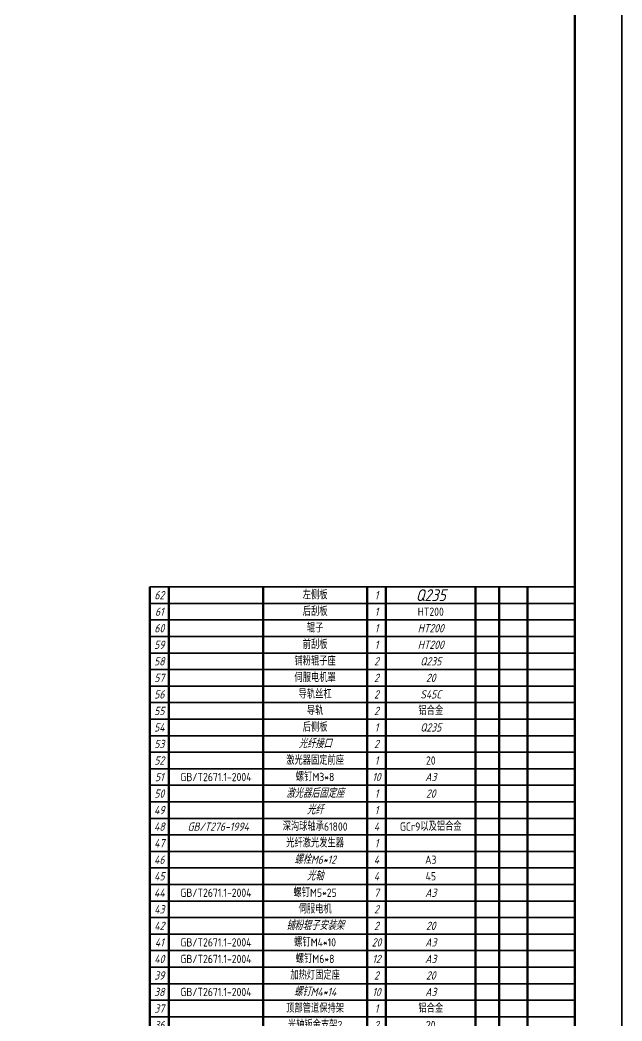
# Model space of a CAD drawing. Header units: millimetres. Extents: x 0 to 1189, y 0 to 1154.
# Drawn here: x 934 to 1189, y 343.4 to 767.2 of the extents above; entities that cross this region are included whole.
import ezdxf

# ---------------------------------------------------------------- set-up
doc = ezdxf.new("R2010")
doc.units = ezdxf.units.MM
doc.layers.add('c粗实线', color=250, linetype='Continuous', lineweight=70)
doc.styles.add('数字', font='gbeitc.shx', dxfattribs={"bigfont": 'gbcbig.shx'})
doc.styles.add('汉字', font='gbenor.shx', dxfattribs={"bigfont": 'gbcbig.shx'})

# ---------------------------------------------------------------- blocks, each defined once
blk = doc.blocks.new('*T69')
at = {"color": 0, "linetype": 'ByBlock', "lineweight": 35, "transparency": 16777216}
for p, q in [((0, 451.1825), (180, 451.1825)), ((0, 444.1825), (180, 444.1825)), ((0, 437.1825), (180, 437.1825)), ((0, 430.1825), (180, 430.1825)), ((0, 423.1825), (180, 423.1825)), ((0, 416.1825), (180, 416.1825)), ((0, 409.1825), (180, 409.1825)), ((0, 402.1825), (180, 402.1825)), ((0, 395.1825), (180, 395.1825)), ((0, 388.1825), (180, 388.1825)), ((0, 381.1825), (180, 381.1825)), ((0, 374.1825), (180, 374.1825)), ((0, 367.1825), (180, 367.1825)), ((0, 360.1825), (180, 360.1825)), ((0, 353.1825), (180, 353.1825)), ((0, 346.1825), (180, 346.1825)), ((0, 339.1825), (180, 339.1825)), ((0, 332.1825), (180, 332.1825)), ((0, 325.1825), (180, 325.1825)), ((0, 318.1825), (180, 318.1825)), ((0, 311.1825), (180, 311.1825)), ((0, 304.1825), (180, 304.1825)), ((0, 297.1825), (180, 297.1825)), ((0, 290.1825), (180, 290.1825)), ((0, 283.1825), (180, 283.1825)), ((0, 276.1825), (180, 276.1825)), ((0, 269.1825), (180, 269.1825)), ((0, 262.1825), (180, 262.1825)), ((0, 252), (180, 252)), ((0, 245), (180, 245)), ((0, 238), (180, 238)), ((0, 231), (180, 231)), ((0, 224), (180, 224)), ((0, 217), (180, 217)), ((0, 210), (180, 210)), ((0, 203), (180, 203)), ((0, 196), (180, 196)), ((0, 189), (180, 189)), ((0, 182), (180, 182)), ((0, 175), (180, 175)), ((0, 168), (180, 168)), ((0, 161), (180, 161)), ((0, 154), (180, 154)), ((0, 147), (180, 147)), ((0, 140), (180, 140)), ((0, 133), (180, 133)), ((0, 126), (180, 126)), ((0, 119), (180, 119)), ((0, 112), (180, 112)), ((0, 105), (180, 105)), ((0, 98), (180, 98)), ((0, 91), (180, 91)), ((0, 84), (180, 84)), ((0, 77), (180, 77)), ((0, 70), (180, 70)), ((0, 63), (180, 63)), ((0, 56), (180, 56)), ((0, 49), (180, 49)), ((0, 42), (180, 42)), ((0, 35), (180, 35)), ((0, 28), (180, 28)), ((0, 21), (180, 21)), ((0, 14), (180, 14))]:
    blk.add_line(p, q, dxfattribs=at)
at = {"color": 0, "linetype": 'ByBlock', "lineweight": 70, "transparency": 16777216}
for p, q in [((0, 0), (0, 451.1825)), ((8, 0), (8, 451.1825)), ((48, 0), (48, 451.1825)), ((92, 0), (92, 451.1825)), ((100, 0), (100, 451.1825)), ((138, 0), (138, 451.1825)), ((148, 7), (148, 451.1825)), ((160, 0), (160, 451.1825)), ((180, 0), (180, 451.1825)), ((138, 7), (160, 7)), ((0, 0), (180, 0))]:
    blk.add_line(p, q, dxfattribs=at)
at = {"color": 0, "linetype": 'Continuous', "lineweight": 70, "transparency": 16777216, "attachment_point": 5}
for s, insert, char_height, width, style in [('62', (4, 447.6825), 3.5, 7.88, '数字'), ('左侧板', (70, 447.6825), 3.5, 43.88, '汉字'), ('1', (96, 447.6825), 3.5, 7.88, '数字'), ('Q235', (119, 447.6825), 5, 37.88, '数字'), ('61', (4, 440.6825), 3.5, 7.88, '数字'), ('后刮板', (70, 440.6825), 3.5, 43.88, '汉字'), ('1', (96, 440.6825), 3.5, 7.88, '数字'), ('HT200', (119, 440.6825), 3.5, 37.88, '汉字'), ('60', (4, 433.6825), 3.5, 7.88, '数字'), ('辊子', (70, 433.6825), 3.5, 43.88, '汉字'), ('1', (96, 433.6825), 3.5, 7.88, '数字'), ('HT200', (119, 433.6825), 3.5, 37.88, '数字'), ('59', (4, 426.6825), 3.5, 7.88, '数字'), ('前刮板', (70, 426.6825), 3.5, 43.88, '汉字'), ('1', (96, 426.6825), 3.5, 7.88, '数字'), ('HT200', (119, 426.6825), 3.5, 37.88, '数字'), ('58', (4, 419.6825), 3.5, 7.88, '数字'), ('铺粉辊子座', (70, 419.6825), 3.5, 43.88, '汉字'), ('2', (96, 419.6825), 3.5, 7.88, '数字'), ('Q235', (119, 419.6825), 3.5, 37.88, '数字'), ('57', (4, 412.6825), 3.5, 7.88, '数字'), ('伺服电机罩', (70, 412.6825), 3.5, 43.88, '汉字'), ('2', (96, 412.6825), 3.5, 7.88, '数字'), ('20', (119, 412.6825), 3.5, 37.88, '数字'), ('56', (4, 405.6825), 3.5, 7.88, '数字'), ('导轨丝杠', (70, 405.6825), 3.5, 43.88, '汉字'), ('2', (96, 405.6825), 3.5, 7.88, '数字'), ('{\\Fgbeitc,gbcbig|c134;S45C}', (119, 405.6825), 3.5, 37.88, '汉字'), ('55', (4, 398.6825), 3.5, 7.88, '数字'), ('导轨', (70, 398.6825), 3.5, 43.88, '汉字'), ('2', (96, 398.6825), 3.5, 7.88, '数字'), ('铝合金', (119, 398.6825), 3.5, 37.88, '汉字'), ('54', (4, 391.6825), 3.5, 7.88, '数字'), ('后侧板', (70, 391.6825), 3.5, 43.88, '汉字'), ('1', (96, 391.6825), 3.5, 7.88, '数字'), ('Q235', (119, 391.6825), 3.5, 37.88, '数字'), ('53', (4, 384.6825), 3.5, 7.88, '数字'), ('光纤接口', (70, 384.6825), 3.5, 43.88, '数字'), ('2', (96, 384.6825), 3.5, 7.88, '数字'), ('52', (4, 377.6825), 3.5, 7.88, '数字'), ('激光器固定前座', (70, 377.6825), 3.5, 43.88, '汉字'), ('1', (96, 377.6825), 3.5, 7.88, '数字'), ('20', (119, 377.6825), 3.5, 37.88, '汉字'), ('51', (4, 370.6825), 3.5, 7.88, '数字'), ('{\\Fgbenor,gbcbig|c134;GB/T2671.1-2004}', (28, 370.6825), 3.5, 39.88, '数字'), ('螺钉M3*8', (70, 370.6825), 3.5, 43.88, '汉字'), ('10', (96, 370.6825), 3.5, 7.88, '数字'), ('{\\Fgbeitc,gbcbig|c134;A3}', (119, 370.6825), 3.5, 37.88, '汉字'), ('50', (4, 363.6825), 3.5, 7.88, '数字'), ('激光器后固定座', (70, 363.6825), 3.5, 43.88, '数字'), ('1', (96, 363.6825), 3.5, 7.88, '数字'), ('20', (119, 363.6825), 3.5, 37.88, '数字'), ('49', (4, 356.6825), 3.5, 7.88, '数字'), ('光纤', (70, 356.6825), 3.5, 43.88, '数字'), ('1', (96, 356.6825), 3.5, 7.88, '数字'), ('深沟球轴承61800', (70, 349.6825), 3.5, 43.88, '汉字'), ('GCr9以及铝合金', (119, 349.6825), 3.5, 37.88, '汉字'), ('48', (4, 349.6825), 3.5, 7.88, '数字'), (' GB/T276-1994', (28, 349.6825), 3.5, 39.88, '数字'), ('4', (96, 349.6825), 3.5, 7.88, '数字'), ('47', (4, 342.6825), 3.5, 7.88, '数字'), ('光纤激光发生器', (70, 342.6825), 3.5, 43.88, '汉字'), ('1', (96, 342.6825), 3.5, 7.88, '数字'), ('46', (4, 335.6825), 3.5, 7.88, '数字'), ('螺栓M6*12', (70, 335.6825), 3.5, 43.88, '数字'), ('4', (96, 335.6825), 3.5, 7.88, '数字'), ('A3', (119, 335.6825), 3.5, 37.88, '汉字'), ('光轴', (70, 328.6825), 3.5, 43.88, '数字'), ('45', (4, 328.6825), 3.5, 7.88, '数字'), ('4', (96, 328.6825), 3.5, 7.88, '数字'), ('45', (119, 328.6825), 3.5, 37.88, '汉字'), ('44', (4, 321.6825), 3.5, 7.88, '数字'), ('{\\Fgbenor,gbcbig|c134;GB/T2671.1-2004}', (28, 321.6825), 3.5, 39.88, '数字'), ('螺钉M5*25', (70, 321.6825), 3.5, 43.88, '汉字'), ('7', (96, 321.6825), 3.5, 7.88, '数字'), ('{\\Fgbeitc,gbcbig|c134;A3}', (119, 321.6825), 3.5, 37.88, '汉字'), ('43', (4, 314.6825), 3.5, 7.88, '数字'), ('伺服电机', (70, 314.6825), 3.5, 43.88, '汉字'), ('2', (96, 314.6825), 3.5, 7.88, '数字'), ('42', (4, 307.6825), 3.5, 7.88, '数字'), ('铺粉辊子安装架', (70, 307.6825), 3.5, 43.88, '数字'), ('2', (96, 307.6825), 3.5, 7.88, '数字'), ('20', (119, 307.6825), 3.5, 37.88, '数字'), ('41', (4, 300.6825), 3.5, 7.88, '数字'), ('{\\Fgbenor,gbcbig|c134;GB/T2671.1-2004}', (28, 300.6825), 3.5, 39.88, '数字'), ('螺钉M4*10', (70, 300.6825), 3.5, 43.88, '汉字'), ('20', (96, 300.6825), 3.5, 7.88, '数字'), ('{\\Fgbeitc,gbcbig|c134;A3}', (119, 300.6825), 3.5, 37.88, '汉字'), ('40', (4, 293.6825), 3.5, 7.88, '数字'), ('{\\Fgbenor,gbcbig|c134;GB/T2671.1-2004}', (28, 293.6825), 3.5, 39.88, '数字'), ('螺钉M6*8', (70, 293.6825), 3.5, 43.88, '汉字'), ('12', (96, 293.6825), 3.5, 7.88, '数字'), ('A3', (119, 293.6825), 3.5, 37.88, '数字'), ('39', (4, 286.6825), 3.5, 7.88, '数字'), ('加热灯固定座', (70, 286.6825), 3.5, 43.88, '汉字'), ('2', (96, 286.6825), 3.5, 7.88, '数字'), ('20', (119, 286.6825), 3.5, 37.88, '数字'), ('38', (4, 279.6825), 3.5, 7.88, '数字'), ('{\\Fgbenor,gbcbig|c134;GB/T2671.1-2004}', (28, 279.6825), 3.5, 39.88, '数字'), ('螺钉M4*14', (70, 279.6825), 3.5, 43.88, '数字'), ('10', (96, 279.6825), 3.5, 7.88, '数字'), ('{\\Fgbeitc,gbcbig|c134;A3}', (119, 279.6825), 3.5, 37.88, '汉字'), ('37', (4, 272.6825), 3.5, 7.88, '数字'), ('顶部管道保持架', (70, 272.6825), 3.5, 43.88, '汉字'), ('1', (96, 272.6825), 3.5, 7.88, '数字'), ('铝合金', (119, 272.6825), 3.5, 37.88, '汉字'), ('36', (4, 265.6825), 3.5, 7.88, '数字'), ('光轴钣金支架2', (70, 265.6825), 3.5, 43.88, '汉字'), ('2', (96, 265.6825), 3.5, 7.88, '数字'), ('20', (119, 265.6825), 3.5, 37.88, '汉字'), ('35', (4, 257.0913), 3.5, 7.88, '数字'), ('JB/T5303-2002', (28, 257.0913), 3.5, 39.88, '数字'), ('带凸台方形座紧定套外球面球轴承_UKFS+H型 ', (70, 257.0913), 3.5, 43.88, '数字'), ('2', (96, 257.0913), 3.5, 7.88, '数字'), ('GCr', (119, 257.0913), 3.5, 37.88, '数字'), ('34', (4, 248.5), 3.5, 7.88, '数字'), ('光轴钣金支架1', (70, 248.5), 3.5, 43.88, '数字'), ('2', (96, 248.5), 3.5, 7.88, '数字'), ('20', (119, 248.5), 3.5, 37.88, '数字'), ('33', (4, 241.5), 3.5, 7.88, '数字'), ('光轴保持座', (70, 241.5), 3.5, 43.88, '数字'), ('8', (96, 241.5), 3.5, 7.88, '数字'), ('20', (119, 241.5), 3.5, 37.88, '汉字'), ('32', (4, 234.5), 3.5, 7.88, '数字'), ('支撑杆', (70, 234.5), 3.5, 43.88, '数字'), ('8', (96, 234.5), 3.5, 7.88, '数字'), ('45', (119, 234.5), 3.5, 37.88, '汉字'), ('31', (4, 227.5), 3.5, 7.88, '数字'), ('光轴固定座', (70, 227.5), 3.5, 43.88, '汉字'), ('4', (96, 227.5), 3.5, 7.88, '数字'), ('45', (119, 227.5), 3.5, 37.88, '汉字'), ('30', (4, 220.5), 3.5, 7.88, '数字'), ('底部管道保持架', (70, 220.5), 3.5, 43.88, '数字'), ('1', (96, 220.5), 3.5, 7.88, '数字'), ('铝合金', (119, 220.5), 3.5, 37.88, '汉字'), ('29', (4, 213.5), 3.5, 7.88, '数字'), ('伺服电机固定座', (70, 213.5), 3.5, 43.88, '数字'), ('1', (96, 213.5), 3.5, 7.88, '数字'), ('20', (119, 213.5), 3.5, 37.88, '汉字'), ('28', (4, 206.5), 3.5, 7.88, '数字'), ('蹄脚', (70, 206.5), 3.5, 43.88, '汉字'), ('4', (96, 206.5), 3.5, 7.88, '数字'), ('27', (4, 199.5), 3.5, 7.88, '数字'), ('型材架40*80', (70, 199.5), 3.5, 43.88, '汉字'), ('6', (96, 199.5), 3.5, 7.88, '数字'), ('{\\Fgbeitc,gbcbig|c134;铝合金}', (119, 199.5), 3.5, 37.88, '汉字'), ('26', (4, 192.5), 3.5, 7.88, '数字'), ('底板支撑板', (70, 192.5), 3.5, 43.88, '汉字'), ('1', (96, 192.5), 3.5, 7.88, '数字'), ('HT200', (119, 192.5), 3.5, 37.88, '汉字'), ('25', (4, 185.5), 3.5, 7.88, '数字'), ('带抱闸的伺服电机', (70, 185.5), 3.5, 43.88, '数字'), ('2', (96, 185.5), 3.5, 7.88, '数字'), ('24', (4, 178.5), 3.5, 7.88, '数字'), ('GB/T1096-2003', (28, 178.5), 3.5, 39.88, '数字'), ('A型平键4*4*18', (70, 178.5), 3.5, 43.88, '汉字'), ('2', (96, 178.5), 3.5, 7.88, '数字'), ('50', (119, 178.5), 3.5, 37.88, '汉字'), ('23', (4, 171.5), 3.5, 7.88, '数字'), ('JB/T5511-2006', (28, 171.5), 3.5, 39.88, '数字'), ('H型弹性块联轴器', (70, 171.5), 3.5, 43.88, '汉字'), ('2', (96, 171.5), 3.5, 7.88, '数字'), ('22', (4, 164.5), 3.5, 7.88, '数字'), ('GB/T1096-2003', (28, 164.5), 3.5, 39.88, '数字'), ('A型平键5*5*18', (70, 164.5), 3.5, 43.88, '汉字'), ('2', (96, 164.5), 3.5, 7.88, '数字'), ('50', (119, 164.5), 3.5, 37.88, '汉字'), ('21', (4, 157.5), 3.5, 7.88, '数字'), ('{\\Fgbenor,gbcbig|c134;GB/T2671.1-2004}', (28, 157.5), 3.5, 39.88, '数字'), ('螺钉M8*12', (70, 157.5), 3.5, 43.88, '数字'), ('8', (96, 157.5), 3.5, 7.88, '数字'), ('A3', (119, 157.5), 3.5, 37.88, '数字'), ('滚珠丝杠', (70, 150.5), 3.5, 43.88, '数字'), ('D=20,P=1.5', (170, 150.5), 3.5, 19.88, '汉字'), ('20', (4, 150.5), 3.5, 7.88, '数字'), ('Z2004-4', (28, 150.5), 3.5, 39.88, '汉字'), ('2', (96, 150.5), 3.5, 7.88, '数字'), ('S45C', (119, 150.5), 3.5, 37.88, '数字'), ('19', (4, 143.5), 3.5, 7.88, '数字'), ('回收料缸管道', (70, 143.5), 3.5, 43.88, '数字'), ('1', (96, 143.5), 3.5, 7.88, '数字'), ('18', (4, 136.5), 3.5, 7.88, '数字'), ('回收料缸', (70, 136.5), 3.5, 43.88, '汉字'), ('1', (96, 136.5), 3.5, 7.88, '数字'), ('HT200', (119, 136.5), 3.5, 37.88, '汉字'), ('托板', (70, 129.5), 3.5, 43.88, '数字'), ('17', (4, 129.5), 3.5, 7.88, '数字'), ('2', (96, 129.5), 3.5, 7.88, '数字'), ('20Cr', (119, 129.5), 3.5, 37.88, '汉字'), ('16', (4, 122.5), 3.5, 7.88, '数字'), ('料缸', (70, 122.5), 3.5, 43.88, '数字'), ('2', (96, 122.5), 3.5, 7.88, '数字'), ('HT200', (119, 122.5), 3.5, 37.88, '汉字'), ('{\\C256;15}', (4, 115.5), 3.5, 7.88, '数字'), ('料缸安装台', (70, 115.5), 3.5, 43.88, '数字'), ('1', (96, 115.5), 3.5, 7.88, '数字'), ('HT200', (119, 115.5), 3.5, 37.88, '汉字'), ('14', (4, 108.5), 3.5, 7.88, '数字'), ('工作台', (70, 108.5), 3.5, 43.88, '汉字'), ('1', (96, 108.5), 3.5, 7.88, '数字'), ('45', (119, 108.5), 5, 37.88, '数字'), ('13', (4, 101.5), 3.5, 7.88, '数字'), ('{\\Fgbenor,gbcbig|c134;GB/T2671.1-2004}', (28, 101.5), 3.5, 39.88, '数字'), ('螺钉M6*12', (70, 101.5), 3.5, 43.88, '数字'), ('33', (96, 101.5), 3.5, 7.88, '数字'), ('{\\Fgbeitc,gbcbig|c134;A3}', (119, 101.5), 3.5, 37.88, '汉字'), ('12', (4, 94.5), 3.5, 7.88, '数字'), ('{\\Fgbenor,gbcbig|c134;GB/T2671.1-2004}', (28, 94.5), 3.5, 39.88, '数字'), ('螺钉M6*20', (70, 94.5), 3.5, 43.88, '数字'), ('42', (96, 94.5), 3.5, 7.88, '数字'), ('A3', (119, 94.5), 3.5, 37.88, '数字'), ('11', (4, 87.5), 3.5, 7.88, '数字'), ('右侧板', (70, 87.5), 3.5, 43.88, '数字'), ('1', (96, 87.5), 3.5, 7.88, '数字'), ('Q235', (119, 87.5), 3.5, 37.88, '数字'), ('10', (4, 80.5), 3.5, 7.88, '数字'), ('{\\Fgbenor,gbcbig|c134;GB/T2671.1-2004}', (28, 80.5), 3.5, 39.88, '数字'), ('螺钉M6*8', (70, 80.5), 3.5, 43.88, '数字'), ('12', (96, 80.5), 3.5, 7.88, '数字'), ('{\\Fgbeitc,gbcbig|c134;A3}', (119, 80.5), 3.5, 37.88, '汉字'), ('9', (4, 73.5), 3.5, 7.88, '数字'), ('加热灯', (70, 73.5), 3.5, 43.88, '汉字'), ('2', (96, 73.5), 3.5, 7.88, '数字'), ('8', (4, 66.5), 3.5, 7.88, '数字'), ('上顶板', (70, 66.5), 3.5, 43.88, '汉字'), ('1', (96, 66.5), 3.5, 7.88, '数字'), ('Q235', (119, 66.5), 3.5, 37.88, '数字'), ('7', (4, 59.5), 3.5, 7.88, '数字'), ('振镜系统', (70, 59.5), 3.5, 43.88, '汉字'), ('1', (96, 59.5), 3.5, 7.88, '数字'), ('6', (4, 52.5), 3.5, 7.88, '数字'), ('GB/T2671.1-2004', (28, 52.5), 3.5, 39.88, '汉字'), ('螺钉M6*14', (70, 52.5), 3.5, 43.88, '汉字'), ('24', (96, 52.5), 3.5, 7.88, '数字'), ('A3钢', (119, 52.5), 3.5, 37.88, '数字'), ('5', (4, 45.5), 3.5, 7.88, '数字'), ('振镜安装架', (70, 45.5), 3.5, 43.88, '数字'), ('1', (96, 45.5), 3.5, 7.88, '数字'), ('20', (119, 45.5), 3.5, 37.88, '数字'), ('4', (4, 38.5), 3.5, 7.88, '数字'), ('真空上料机及料缸', (70, 38.5), 3.5, 43.88, '数字'), ('1', (96, 38.5), 3.5, 7.88, '数字'), ('3', (4, 31.5), 3.5, 7.88, '数字'), ('收料管道', (70, 31.5), 3.5, 43.88, '数字'), ('1', (96, 31.5), 3.5, 7.88, '数字'), ('2', (4, 24.5), 3.5, 7.88, '数字'), ('角架组', (70, 24.5), 3.5, 43.88, '数字'), ('10', (96, 24.5), 3.5, 7.88, '数字'), ('铝合金', (119, 24.5), 3.5, 37.88, '汉字'), ('1', (4, 17.5), 3.5, 7.88, '数字'), ('型材架40*40', (70, 17.5), 3.5, 43.88, '汉字'), ('20', (96, 17.5), 3.5, 7.88, '数字'), ('铝合金', (119, 17.5), 3.5, 37.88, '汉字'), ('序   号', (4, 7), 3.5, 7.88, '汉字'), ('代    号', (28, 7), 3.5, 39.88, '汉字'), ('名  称', (70, 7), 3.5, 43.88, '汉字'), ('数   量', (96, 7), 3.5, 7.88, '汉字'), ('材    料', (119, 7), 3.5, 37.88, '汉字'), ('单件', (143, 10.5), 3.5, 9.88, '汉字'), ('总计', (154, 10.5), 3.5, 11.88, '汉字'), ('备注', (170, 7), 3.5, 19.88, '汉字'), ('重量', (149, 3.5), 3.5, 21.88, '汉字')]:
    blk.add_mtext(s, dxfattribs=dict(at, insert=insert, char_height=char_height, width=width, style=style))

msp = doc.modelspace()

# ---------------------------------------------------------------- linework, layer by layer
at = {"lineweight": 35}
msp.add_lwpolyline([(0, 0), (1189, 0), (1189, 841), (0, 841)], close=True, dxfattribs=at)
at = {"layer": 'c粗实线', "lineweight": 70}
msp.add_lwpolyline([(25, 20), (1169, 20), (1169, 821), (25, 821)], dxfattribs=at)

# ---------------------------------------------------------------- block references
msp.add_blockref('*T69', (989, 76))

doc.saveas('drawing.dxf')
